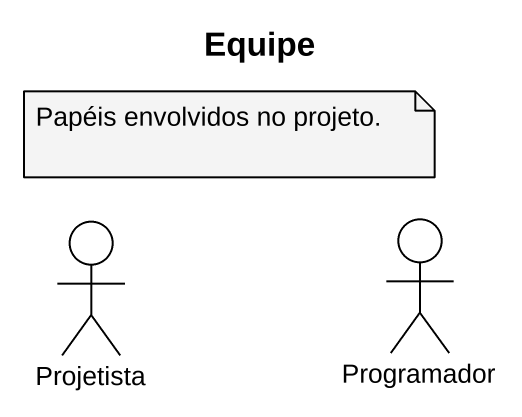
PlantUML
@startuml
title Equipe
actor Projetista
actor Programador
note as N1
  Papéis envolvidos no projeto.
end note
@enduml
